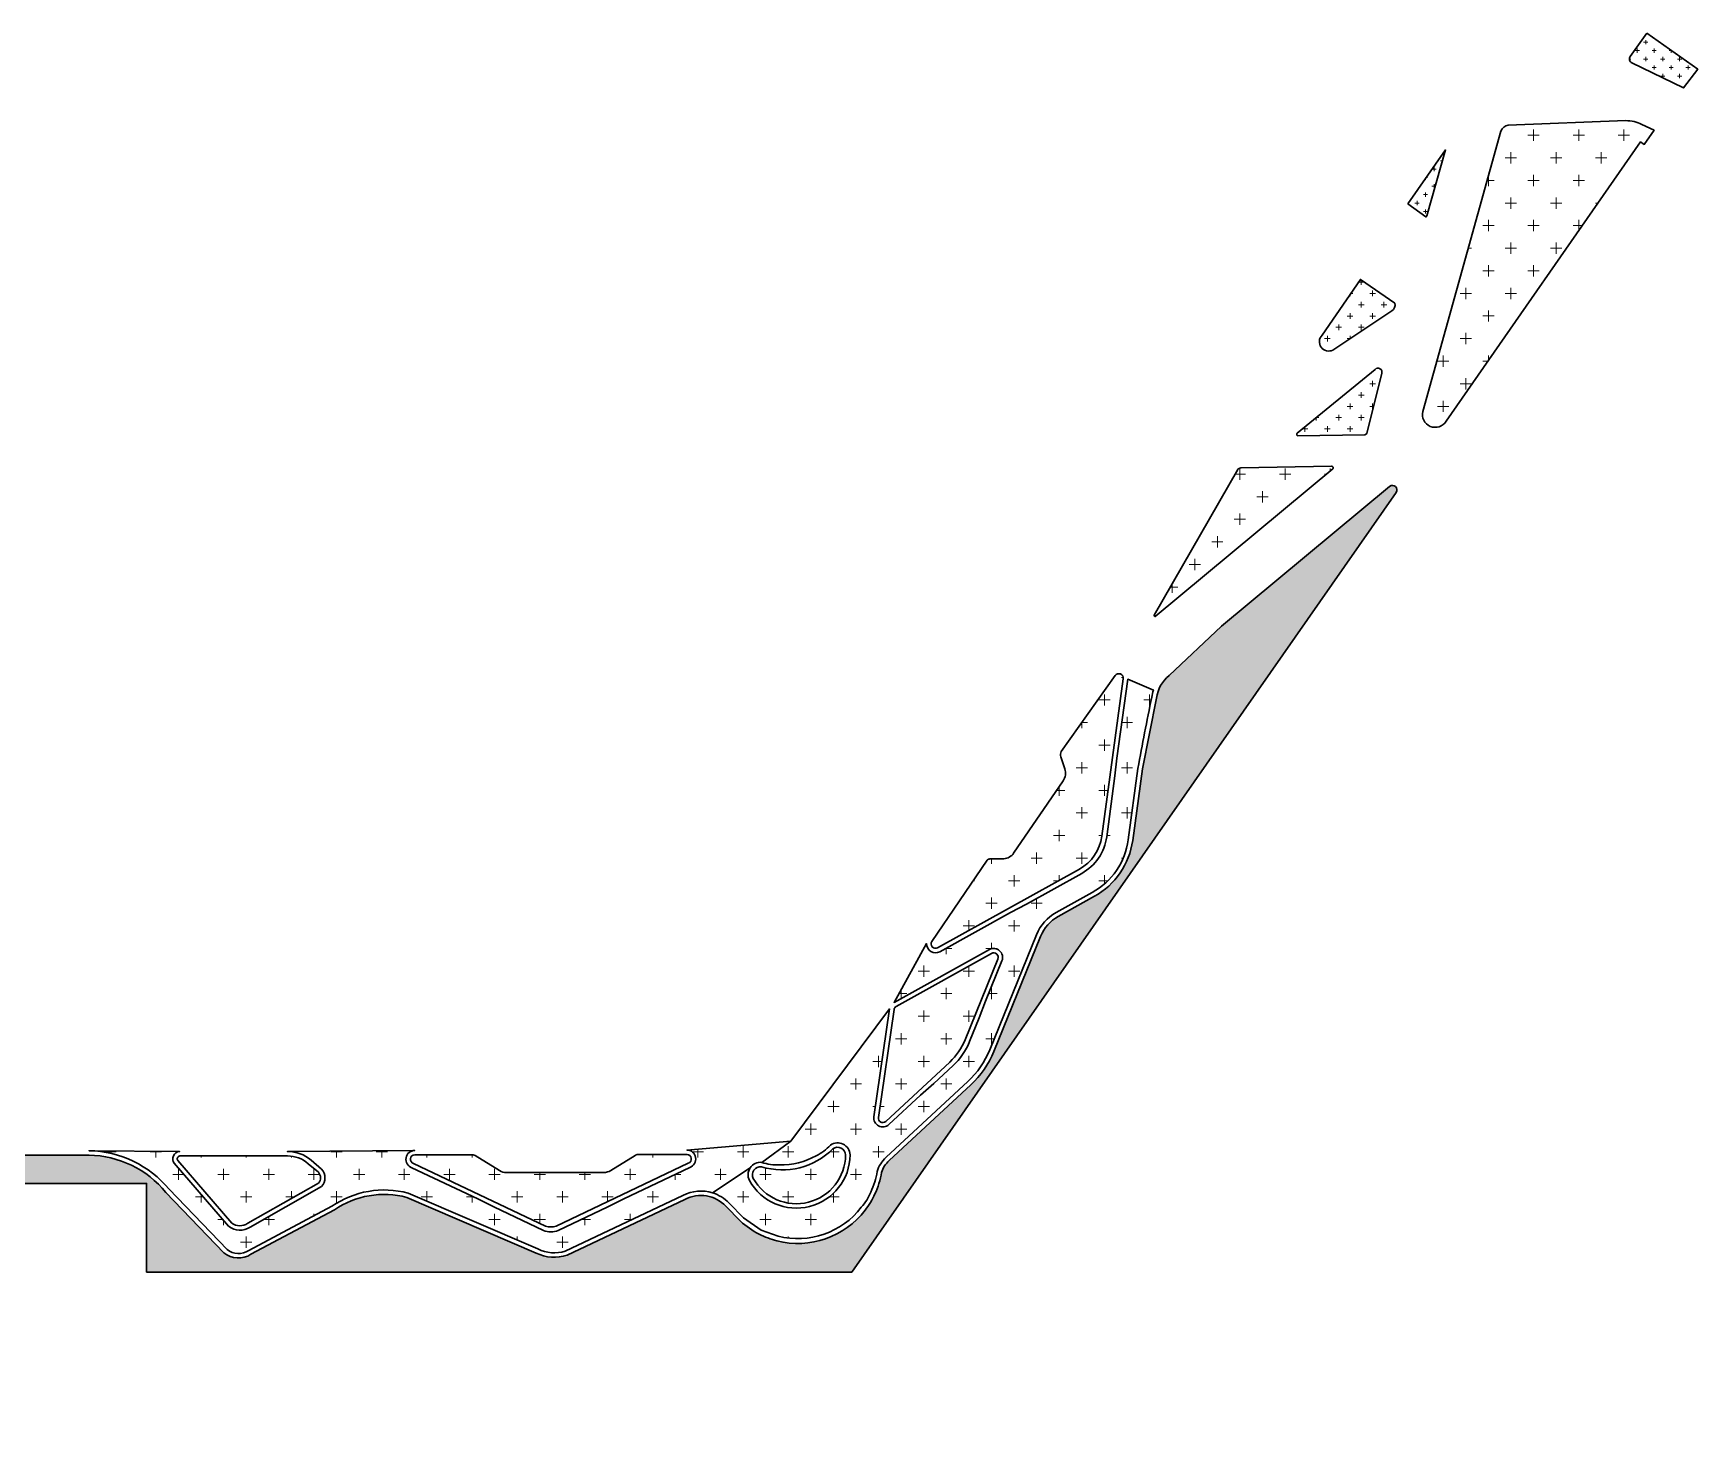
# Model space of a CAD drawing. Extents: x 833959 to 834488, y 817758 to 818392.
# Drawn here: x 834158.4 to 834345.6, y 818233.5 to 818391.9 of the extents above; entities that cross this region are included whole.
import ezdxf

# ---------------------------------------------------------------- set-up
doc = ezdxf.new("R2010")
doc.units = 0
doc.layers.add('000-helpline 24a', color=30, linetype='Continuous', lineweight=30, plot=False)
doc.layers.add('010-grass2-h 24a', color=4, linetype='Continuous', lineweight=15)
pattern_1 = [(0, (0, 0), (2.54, 2.54), [1.27, -3.81]), (90, (0.635, -0.635), (-2.54, 2.54), [1.27, -3.81])]
pattern_2 = [(0, (0, 0), (1.27, 1.27), [0.635, -1.905]), (90, (0.3175, -0.3175), (-1.27, 1.27), [0.635, -1.905])]
pattern_3 = [(0, (0, 0), (0.9524999999999999, 0.9524999999999999), [0.47625, -1.42875]), (90, (0.238125, -0.238125), (-0.9524999999999999, 0.9524999999999999), [0.47625, -1.42875])]

msp = doc.modelspace()

# ---------------------------------------------------------------- hatches: boundary and pattern name
at = {"layer": '010-grass2-h 24a'}
h = msp.add_hatch(dxfattribs=at)
h.set_pattern_fill('CROSS', color=256, scale=0.15)
h.set_pattern_definition(pattern_3)
edge = h.paths.add_edge_path()
edge.add_line((834339.8645229583, 818391.8514298579), (834338.0064752443, 818389.2558674904))
edge.add_arc((834338.4130398916, 818388.9648259334), 0.500000000348585, 144.4028084775537, 244.2612926874174)
edge.add_line((834338.1959060284, 818388.5144340089), (834344.008286617, 818385.7124753745))
edge.add_line((834344.008286617, 818385.7124753745), (834345.6007750641, 818387.8079294814))
edge.add_line((834345.6007750641, 818387.8079294814), (834339.8645229583, 818391.8514298579))
h = msp.add_hatch(dxfattribs=at)
h.set_pattern_fill('CROSS', color=256, scale=0.4)
h.set_pattern_definition(pattern_1)
edge = h.paths.add_edge_path()
edge.add_line((834317.3046219798, 818348.2374436744), (834339.1745437357, 818379.6452192842))
edge.add_line((834339.1745437357, 818379.6452192842), (834339.5859148761, 818379.3610059904))
edge.add_line((834339.5859148761, 818379.3610059904), (834340.6941556918, 818380.9524739113))
edge.add_line((834340.6941556918, 818380.9524739113), (834339.3197164999, 818381.6001833874))
edge.add_arc((834337.5110750251, 818378.0198180747), 4.011259123661516, 63.19912263421227, 89.9998678170374)
edge.add_line((834337.5110842792, 818382.0310771983), (834324.2903314927, 818381.5245098693))
edge.add_arc((834324.4658481812, 818380.4394656707), 1.099148316086097, 99.18857018353253, 157.4635691391761)
edge.add_line((834323.4506352041, 818380.8607371176), (834314.6800527298, 818349.3225534295))
edge.add_arc((834316.0745675234, 818348.9788897433), 1.436236832456014, 166.1559122176953, 328.9194781181157)
h = msp.add_hatch(dxfattribs=at)
h.set_pattern_fill('CROSS', color=256, scale=0.15)
h.set_pattern_definition(pattern_3)
edge = h.paths.add_edge_path()
edge.add_line((834313.0129909221, 818372.6833895325), (834315.013718654, 818371.228269126))
edge.add_arc((834315.0345932156, 818371.3325344613), 0.1063344133041561, 258.6787106560355, 357.4058807880749)
edge.add_line((834315.1408186594, 818371.3277217174), (834317.2478288698, 818378.7296872411))
edge.add_line((834317.2478288698, 818378.7296872411), (834313.0129909221, 818372.6833895325))
h = msp.add_hatch(dxfattribs=at)
h.set_pattern_fill('CROSS', color=256, scale=0.2)
h.set_pattern_definition(pattern_2)
edge = h.paths.add_edge_path()
edge.add_arc((834304.0997820712, 818357.1692572595), 1.048816298296475, 134.9561801610707, 296.5955297058492)
edge.add_line((834304.5693259301, 818356.2314170854), (834311.19200201, 818360.6438389128))
edge.add_arc((834310.8767910602, 818361.2554942021), 0.6880989287720697, 297.263900180312, 379.5932102424661)
edge.add_line((834311.5250471333, 818361.4862412489), (834307.6671612762, 818364.1727337058))
edge.add_line((834307.6671612762, 818364.1727337058), (834303.3587243665, 818357.9114493545))
h = msp.add_hatch(dxfattribs=at)
h.set_pattern_fill('CROSS', color=256, scale=0.2)
h.set_pattern_definition(pattern_2)
edge = h.paths.add_edge_path()
edge.add_line((834309.3103879379, 818354.0597686341), (834300.5454134046, 818346.8859711024))
edge.add_arc((834300.6993628953, 818346.7615818051), 0.1979220629228835, 141.0622146286294, 235.6744114533501)
edge.add_line((834300.5877556471, 818346.5981285544), (834308.1764171271, 818346.7099015656))
edge.add_arc((834308.1536321371, 818346.9490073739), 0.2401889742282563, 275.4434211082981, 347.5690296123048)
edge.add_line((834308.3881901363, 818346.8973035215), (834310.0592059996, 818353.6029264398))
edge.add_arc((834309.6358281432, 818353.7510818754), 0.4485519394245038, 340.7131865965531, 496.513385472926)
h = msp.add_hatch(dxfattribs=at)
h.set_pattern_fill('CROSS', color=256, scale=0.4)
h.set_pattern_definition(pattern_1)
edge = h.paths.add_edge_path()
edge.add_arc((834304.4281873129, 818342.9897752479), 0.1811245285963565, 319.6330753625713, 454.0969527927548)
edge.add_line((834304.4152469803, 818343.1704369279), (834294.208618132, 818342.9873847285))
edge.add_arc((834294.2773925818, 818342.4921372405), 0.4999999993357286, 97.90603635606695, 144.5599051857005)
edge.add_line((834293.8700314709, 818342.782062963), (834284.4850561232, 818326.4290374266))
edge.add_arc((834284.5741705954, 818326.3797444467), 0.1018390249978066, 151.0511648727263, 284.4999568467548)
edge.add_line((834284.5996689766, 818326.2811492158), (834304.5661883233, 818342.8724644812))
h = msp.add_hatch(dxfattribs=at)
h.set_pattern_fill('CROSS', color=256, scale=0.4)
h.set_pattern_definition(pattern_1)
edge = h.paths.add_edge_path()
edge.add_line((834029.8449646886, 818233.4768967805), (834024.8715511713, 818239.5025173265))
edge.add_arc((834025.6427813947, 818240.1390736424), 1.000000000386645, 88.766987384284, 219.5355093016261, ccw=False)
edge.add_arc((834025.9547991997, 818254.6357161809), 13.49999999957295, 268.7669873556069, 310.128216316327)
edge.add_arc((834025.9547991983, 818254.6357161817), 13.50000000113282, 310.1282163186313, 384.0374308603427)
edge.add_arc((834038.7407128295, 818260.3383833336), 0.4999999999480428, 70.5013571618959, 204.0374308786676, ccw=False)
edge.add_line((834038.907605095, 818260.8097080325), (834056.2091263186, 818254.6833792513))
edge.add_arc((834058.0449412358, 818259.8679509397), 5.500000000236773, 250.501357189475, 289.498642810525)
edge.add_line((834059.880756153, 818254.6833792513), (834074.8923222951, 818260.0068949483))
edge.add_arc((834076.455230129, 818251.939942941), 8.216957806029944, 67.068929328955, 100.96475776398199, ccw=False)
edge.add_line((834079.6567494825, 818259.5075495252), (834088.971583007, 818254.5675480759))
edge.add_arc((834090.3858725476, 818256.6815007793), 2.543425040570094, 236.2164442042908, 309.2260105395089)
edge.add_line((834091.9942863167, 818254.7112175296), (834098.5406659468, 818261.5086095979))
edge.add_arc((834107.3914393007, 818254.2796471124), 11.42777701832506, 91.03643489825839, 140.7594062061569, ccw=False)
edge.add_line((834107.1847312136, 818265.7055544876), (834164.680451119, 818265.7014764573))
edge.add_arc((834164.4745371011, 818254.2671198415), 11.43621055241538, 39.29236611460499, 88.96830845476228, ccw=False)
edge.add_line((834173.32530169, 818261.5094176808), (834179.851815547, 818254.7277486919))
edge.add_arc((834181.4849805793, 818256.6662802595), 2.534784539451536, 229.8866887362134, 303.8448476745726)
edge.add_line((834182.8967184093, 818254.5610180523), (834192.2866589514, 818259.5440294315))
edge.add_arc((834197.879530858, 818251.424019086), 9.85975578683327, 75.0549336245312, 124.55815552873861, ccw=False)
edge.add_line((834200.4222911125, 818260.9502541483), (834214.9618145943, 818254.6891610489))
edge.add_arc((834216.9989285961, 818258.8260196189), 4.61122893433927, 243.7829734333485, 288.3710249336799)
edge.add_line((834218.4522456548, 818254.4497995819), (834231.707064538, 818260.7306247375))
edge.add_arc((834233.4912129175, 818257.2474776226), 3.913502173721838, 44.03191534731741, 117.1225728327484, ccw=False)
edge.add_line((834236.3048360465, 818259.9675923538), (834237.946247731, 818258.2795160682))
edge.add_arc((834244.395822267, 818265.3114280957), 9.541739802512035, 227.4733735429055, 242.8897443885596)
edge.add_arc((834244.3958222658, 818265.3114280875), 9.54173979469279, 242.8897443731052, 255.741329559467)
edge.add_arc((834244.3958222718, 818265.3114281024), 9.54173981062725, 255.7413295462749, 322.5363842367124)
edge.add_arc((834244.3958222738, 818265.3114281015), 9.541739808372938, 322.5363842339229, 335.3879694025172)
edge.add_arc((834244.395822268, 818265.3114281037), 9.541739814573818, 335.3879694049987, 350.6072872195834)
edge.add_arc((834256.5806554562, 818262.9114331561), 2.896347403867061, 131.2102348684112, 163.0833795037451, ccw=False)
edge.add_line((834254.6724726938, 818265.0903472961), (834263.8565088882, 818273.601528673))
edge.add_arc((834256.7181805293, 818281.3018058263), 10.49999999983879, 312.831203541357, 337.9163868600131)
edge.add_line((834266.4478605753, 818277.3542336357), (834271.7014981116, 818290.3030056497))
edge.add_arc((834275.8713609881, 818288.6111889967), 4.499999999606506, 119.0355548268758, 157.9163868594816, ccw=False)
edge.add_line((834273.6872757685, 818292.5456231047), (834277.7577037837, 818294.8052013369))
edge.add_arc((834273.6322094793, 818302.2369102079), 8.49999999994418, 299.0355548289861, 352.2535197091948)
edge.add_line((834282.0546400049, 818301.0911946926), (834283.1477658562, 818309.12702594))
edge.add_line((834283.1477658562, 818309.12702594), (834284.7363287975, 818317.0954621569))
edge.add_arc((834288.6998255145, 818316.5563019147), 3.999999998979773, 129.7251176475759, 172.2535197113024, ccw=False)
edge.add_line((834286.1434053157, 818319.6327797319), (834292.0612886555, 818325.2003792811))
edge.add_line((834292.0612886555, 818325.2003792811), (834310.9537674751, 818340.8992132536))
edge.add_arc((834311.2733200002, 818340.5146535265), 0.500000000025593, -34.83494258266569, 129.7251176657481, ccw=False)
edge.add_line((834311.6837204997, 818340.2290464015), (834250.4615422995, 818252.5569976089))
edge.add_line((834250.4615422995, 818252.5569976089), (834171.1621109705, 818252.5503750204))
edge.add_line((834171.1621109705, 818252.5503750204), (834171.161278361, 818262.5201102094))
edge.add_line((834171.161278361, 818262.5201102094), (834100.1816400527, 818262.514212983))
edge.add_line((834100.1816400527, 818262.514212983), (834100.182474111, 818252.4753998092))
edge.add_line((834100.182474111, 818252.4753998092), (834045.0994280535, 818252.4462227132))
edge.add_line((834045.0994280535, 818252.4462227132), (834029.8449646886, 818233.4768967805))
h = msp.add_hatch(dxfattribs=at)
h.set_pattern_fill('CROSS', color=256, scale=0.4)
h.set_pattern_definition(pattern_1)
edge = h.paths.add_edge_path()
edge.add_line((834243.6240396504, 818267.2819590607), (834254.7241932283, 818282.1394316284))
edge.add_line((834254.7241932283, 818282.1394316284), (834252.9576907185, 818270.0126645468))
edge.add_arc((834253.9472468093, 818269.8685162091), 1.00000000005074, 171.7120355668753, 312.8312035375671)
edge.add_line((834254.6270876053, 818269.1351564801), (834258.2001496145, 818272.4474645127))
edge.add_line((834258.2001496145, 818272.4474645127), (834259.7006255954, 818273.7715148187))
edge.add_line((834259.7006255954, 818273.7715148187), (834261.8509785397, 818275.7649398732))
edge.add_arc((834256.7181805283, 818281.3018058271), 7.550000001097518, 312.8312035429798, 337.9163868571453)
edge.add_line((834263.7142838005, 818278.4633134416), (834264.8055090642, 818281.1528836789))
edge.add_line((834264.8055090642, 818281.1528836789), (834265.5110957669, 818283.0249540312))
edge.add_line((834265.5110957669, 818283.0249540312), (834267.3549465328, 818287.5671970239))
edge.add_arc((834266.4283103378, 818287.9431562802), 1.000000000078445, 337.9163868577393, 479.0355548292534)
edge.add_line((834265.9429580667, 818288.817474971), (834255.2283970478, 818282.8696019814))
edge.add_line((834255.2283970478, 818282.8696019814), (834258.880173184, 818289.4860109389))
edge.add_arc((834259.8788296741, 818289.4533438218), 0.9991906353620743, 178.1264620949613, 299.0643945238416)
edge.add_line((834260.3642287869, 818288.5799769874), (834268.3332913736, 818293.0037673812))
edge.add_line((834268.3332913736, 818293.0037673812), (834270.1054893788, 818293.9313556231))
edge.add_line((834270.1054893788, 818293.9313556231), (834276.325914584, 818297.3844414746))
edge.add_arc((834273.6322094795, 818302.236910208), 5.549999999926261, 299.035554828278, 352.2535197080692)
edge.add_line((834279.1315611755, 818301.4888253715), (834280.0665481419, 818308.3621396117))
edge.add_line((834280.0665481419, 818308.3621396117), (834280.287291544, 818310.3500278397))
edge.add_line((834280.287291544, 818310.3500278397), (834281.4918586317, 818319.205090439))
edge.add_line((834281.4918586317, 818319.205090439), (834284.38306701, 818317.9952672292))
edge.add_arc((834288.6248724154, 818316.5807663528), 4.471434426113482, 161.5581739271397, 172.0009997391164)
edge.add_arc((834603.9401394356, 818251.3808467552), 326.4479539650281, 168.3676270993399, 169.7991755633605)
edge.add_line((834282.6523287666, 818309.1944209703), (834281.5595564101, 818301.1582899059))
edge.add_arc((834273.6306213199, 818302.2373510202), 8.00202377858498, 299.0463073066669, 352.25013900444316, ccw=False)
edge.add_line((834277.515734638, 818295.2417610481), (834273.4453066227, 818292.9821828159))
edge.add_arc((834275.8720679791, 818288.6105893616), 5.000000001041204, 119.0355548341806, 157.9163868548009)
edge.add_line((834271.238887004, 818290.4903856437), (834265.9852494677, 818277.5416136297))
edge.add_arc((834256.7188875207, 818281.3012061912), 9.999999998014212, 312.83120353808135, 337.916386861377, ccw=False)
edge.add_line((834263.5172954799, 818273.9676089033), (834254.3326086663, 818265.4570794092))
edge.add_arc((834256.5786003328, 818262.9123864432), 3.394103837114042, 131.4322014631707, 163.6735860236925)
edge.add_arc((834244.3958222781, 818265.3114281), 9.04173980384982, 335.3879693998253, 350.8043402464454, ccw=False)
edge.add_arc((834246.8415484366, 818264.0210710439), 6.282715108382864, 318.30630972865185, 336.79755033889256, ccw=False)
edge.add_arc((834244.3958222719, 818265.3114281021), 8.991739810238471, 255.7413295450583, 322.53638423950383, ccw=False)
edge.add_line((834242.1811570986, 818256.596690987), (834240.2754630768, 818257.2630929387))
edge.add_line((834240.2754630768, 818257.2630929387), (834238.2842141117, 818258.6479977169))
edge.add_line((834238.2842141117, 818258.6479977169), (834236.6643124189, 818260.3151218314))
edge.add_arc((834233.491810757, 818257.2482209462), 4.412555703284198, 44.03037171354114, 72.6730848151505)
edge.add_line((834234.8059728713, 818261.4605392831), (834239.046081466, 818264.2850168113))
edge.add_arc((834240.2065422464, 818263.4867344784), 1.408518337079744, 145.4758717004275, 206.7712218274212)
edge.add_arc((834244.2318929367, 818265.7837914939), 6.041739810979334, 209.0260386301925, 359.5541451867227)
edge.add_arc((834248.8794996212, 818265.689173248), 1.394762817587562, 1.955919925701731, 125.4233809757092)
edge.add_arc((834244.0673286172, 818270.5756253824), 5.485574930889054, 295.84638416515145, 316.87535488535985, ccw=False)
edge.add_arc((834242.6351118772, 818272.1398703275), 7.542196760644406, 267.70098673469977, 300.4625608625151, ccw=False)
edge.add_arc((834242.1026890586, 818270.0604429661), 5.461538239971963, 251.2746278807698, 272.41223510372436, ccw=False)
edge.add_line((834240.3493582782, 818264.8879937279), (834243.6240396504, 818267.2819590607))
h = msp.add_hatch(dxfattribs=at)
h.set_pattern_fill('CROSS', color=256, scale=0.4)
h.set_pattern_definition(pattern_1)
edge = h.paths.add_edge_path()
edge.add_line((834278.5865803767, 818301.5629599048), (834280.9957145521, 818319.2730851035))
edge.add_arc((834280.500277422, 818319.3404801104), 0.5000000368344002, 352.253522991862, 504.546878723202)
edge.add_line((834280.0929822071, 818319.6304984626), (834274.0186507079, 818311.0888918163))
edge.add_arc((834274.9103465806, 818310.7076595663), 0.9697729413369517, 156.851539370341, 193.2866808388605)
edge.add_line((834273.9665322065, 818310.4847829521), (834274.4230522694, 818309.1334868837))
edge.add_arc((834273.0019597381, 818308.6533868768), 1.499999999712963, -35.44009483923497, 18.666956931453115, ccw=False)
edge.add_line((834274.224043072, 818307.7836097076), (834268.6672104938, 818299.6543536485))
edge.add_arc((834267.4397937531, 818300.5160833199), 1.499709932598258, 274.5313653050086, 324.92854589528935, ccw=False)
edge.add_line((834267.5582780727, 818299.0210611301), (834266.0042293761, 818299.0049749883))
edge.add_arc((834265.9736869272, 818298.6505284376), 0.3557600293682054, 85.07502224333436, 145.191768471182)
edge.add_line((834265.6815840333, 818298.8536074809), (834259.4656712234, 818289.7374650135))
edge.add_arc((834259.8781695914, 818289.4548957092), 0.5000003154136318, 145.5881076625448, 299.0355262078996)
edge.add_line((834260.1208456616, 818289.017735967), (834276.0589708348, 818297.8653167544))
edge.add_arc((834273.6441544766, 818302.2287449288), 4.987067623082778, 298.9610989057389, 352.3279756286976)
h = msp.add_hatch(dxfattribs=at)
h.set_pattern_fill('CROSS', color=256, scale=0.4)
h.set_pattern_definition(pattern_1)
edge = h.paths.add_edge_path()
edge.add_line((834266.1849272125, 818288.3809152597), (834255.4703661937, 818282.4330422701))
edge.add_arc((834255.7130423286, 818281.9958829251), 0.4999999993975609, 119.0355547845278, 171.7120356025021)
edge.add_line((834255.2182642838, 818282.0679570936), (834253.4517617741, 818269.9411900121))
edge.add_arc((834253.9465398196, 818269.8691158432), 0.5000000000913601, 171.7120355612364, 312.8312035424587)
edge.add_line((834254.2864602177, 818269.5024359787), (834261.477066102, 818276.1682877241))
edge.add_arc((834256.718180528, 818281.3018058273), 7.000000001527325, 312.8312035441113, 337.9163868558322)
edge.add_line((834263.2046338933, 818278.6700910325), (834266.8909214454, 818287.7557762862))
edge.add_arc((834266.4276033489, 818287.9437559152), 0.4999999995146508, 337.9163867397741, 479.0355549503898)
h = msp.add_hatch(dxfattribs=at)
h.set_pattern_fill('CROSS', color=256, scale=0.4)
h.set_pattern_definition(pattern_1)
edge = h.paths.add_edge_path()
edge.add_arc((834233.4910395305, 818257.2485912173), 4.412432005088321, 72.66209288849421, 117.1271612755778)
edge.add_line((834231.4791167434, 818261.1756413697), (834218.2433596095, 818254.9031774902))
edge.add_arc((834217.0055624899, 818258.8538263934), 4.140020346009421, 243.5306690263771, 287.39655053662284, ccw=False)
edge.add_line((834215.1602779503, 818255.1477916616), (834200.5569688192, 818261.4366476898))
edge.add_arc((834197.8938408875, 818251.3745392001), 10.40856751138885, 75.17549626021798, 124.5105661860596)
edge.add_line((834191.9967815272, 818259.9514249135), (834182.6384440863, 818254.9900130801))
edge.add_arc((834181.4824377075, 818256.6750160926), 2.043425041474603, 231.5610828491177, 304.45230313133186, ccw=False)
edge.add_line((834180.2120813361, 818255.074459755), (834173.6855674795, 818261.8561287434))
edge.add_arc((834164.4765382939, 818254.2755188278), 11.9277770448911, 39.46023648720063, 88.97758205341557)
edge.add_line((834164.6893729252, 818266.2013968523), (834174.8669758777, 818266.1068149556))
edge.add_arc((834174.9341101148, 818265.2740388614), 0.8354777249433935, 94.60893184099541, 216.2312653489064)
edge.add_line((834174.2601821102, 818264.7802331571), (834180.3806511549, 818257.7000729161))
edge.add_arc((834181.6510075262, 818259.3006292528), 2.043425040717148, 231.5610828354402, 304.4523031461047)
edge.add_line((834182.807013905, 818257.6156262412), (834190.8257723405, 818262.1602113418))
edge.add_arc((834189.7782899346, 818263.1464545518), 1.438712987367826, 316.7247594891265, 403.2593619237545)
edge.add_line((834190.8260456214, 818264.1324074314), (834189.6546883254, 818265.1186678061))
edge.add_arc((834187.0714866348, 818262.2323304452), 3.873483488465032, 48.17223148509271, 91.0736603999202)
edge.add_line((834186.998906028, 818266.1051338731), (834201.3224287415, 818266.2289249672))
edge.add_arc((834201.3234882242, 818265.2289255285), 1.000000000013675, 90.06070389790365, 251.1080007138979)
edge.add_line((834200.9997029194, 818264.2827949475), (834208.4050839779, 818260.7745821883))
edge.add_line((834208.4050839779, 818260.7745821883), (834210.1953800595, 818259.8700675209))
edge.add_line((834210.1953800595, 818259.8700675209), (834215.7884475935, 818257.2217377155))
edge.add_arc((834216.6192020862, 818259.6267178461), 2.544421831360749, 250.9435049531324, 289.0599024004517)
edge.add_line((834217.4500996006, 818257.2217871244), (834223.0461409347, 818259.8879406869))
edge.add_line((834223.0461409347, 818259.8879406869), (834224.8358320715, 818260.796887381))
edge.add_line((834224.8358320715, 818260.796887381), (834232.2422725823, 818264.3274053329))
edge.add_arc((834231.9184872773, 818265.273535914), 1.000000000067685, 288.8919992902532, 450.060702163684)
edge.add_line((834231.9174278249, 818266.2735353527), (834243.6240396504, 818267.2819590607))
edge.add_line((834243.6240396504, 818267.2819590607), (834240.3493582782, 818264.8879937279))
edge.add_arc((834240.2065422457, 818263.4867344778), 1.408518336835413, 84.18052154105979, 145.4758716648164)
edge.add_line((834239.046081466, 818264.2850168113), (834234.8059728713, 818261.4605392831))
h = msp.add_hatch(dxfattribs=at)
h.set_pattern_fill('CROSS', color=256, scale=0.4)
h.set_pattern_definition(pattern_1)
edge = h.paths.add_edge_path()
edge.add_arc((834244.2318929369, 818265.7837914936), 5.54173981077694, 209.1367100355893, 359.4361113518837, ccw=False)
edge.add_arc((834240.2065422457, 818263.4867344785), 0.9085183362593273, 83.61088053160393, 206.2051219002724, ccw=False)
edge.add_arc((834242.6351118778, 818272.1398703258), 8.09219675899819, 253.2845375608655, 314.9196072482352)
edge.add_arc((834248.8794996212, 818265.6891732479), 0.89476281751247, 2.5672960115106207, 126.35273581432281, ccw=False)
h = msp.add_hatch(dxfattribs=at)
h.set_pattern_fill('CROSS', color=256, scale=0.4)
h.set_pattern_definition(pattern_1)
edge = h.paths.add_edge_path()
edge.add_arc((834187.0714866355, 818262.2323304468), 3.373483486762732, 48.04836937083451, 91.1510490709465, ccw=False)
edge.add_line((834189.3266704722, 818264.7412219746), (834190.4794341871, 818263.7706170386))
edge.add_arc((834189.7782899346, 818263.146454552), 0.938712987261303, -39.14269757145081, 41.67565281968939, ccw=False)
edge.add_line((834190.5063333897, 818262.5538882687), (834182.5405223299, 818258.0393107878))
edge.add_arc((834181.6510075261, 818259.3006292528), 1.543425040702199, 233.18159544102178, 305.19249233619166, ccw=False)
edge.add_line((834180.7260625659, 818258.0650574513), (834174.6545634872, 818265.0885692223))
edge.add_arc((834174.9341101148, 818265.2740388614), 0.3354777251581587, 97.28090601701359, 213.5629150542752, ccw=False)
edge.add_line((834174.8915936641, 818265.6068115397), (834187.0037192733, 818265.6051332012))
h = msp.add_hatch(dxfattribs=at)
h.set_pattern_fill('CROSS', color=256, scale=0.4)
h.set_pattern_definition(pattern_1)
edge = h.paths.add_edge_path()
edge.add_arc((834201.3227812448, 818265.2295251689), 0.500000009215207, 90.05382455228684, 251.1079998364443)
edge.add_line((834201.1608885821, 818264.7564598721), (834216.0238211867, 818257.7188285236))
edge.add_arc((834216.6195487257, 818259.7261736987), 2.093878208567161, 253.4704887914818, 286.4798709273545)
edge.add_line((834217.2135369048, 818257.7183131468), (834232.0796729396, 818264.8010702574))
edge.add_arc((834231.9177802873, 818265.274135548), 0.500000000032374, 288.8919992691611, 450.0607021303193)
edge.add_line((834231.9172505614, 818265.7741352675), (834226.328422356, 818265.7596480402))
edge.add_arc((834226.4372127049, 818265.0890482606), 0.6793669143981416, 99.21472603879967, 119.7273762061404)
edge.add_line((834226.1003325545, 818265.6790068767), (834223.3686259603, 818263.9774023758))
edge.add_arc((834222.5755429153, 818265.2505949326), 1.500000001018603, 270.06070217030225, 301.91914812324853, ccw=False)
edge.add_line((834222.5771320941, 818263.7505957733), (834211.628376243, 818263.7389960813))
edge.add_arc((834211.6267870648, 818265.2389952401), 1.500000000612263, 238.08085186122162, 270.06070214808744, ccw=False)
edge.add_line((834210.8337040197, 818263.9658026838), (834208.1148648298, 818265.6593919633))
edge.add_arc((834207.8348691096, 818265.1997528966), 0.5382059782357735, 58.65171794100718, 86.18222244496452)
edge.add_line((834207.870704743, 818265.7367645188), (834201.322311537, 818265.7295249575))

# ---------------------------------------------------------------- linework, layer by layer
at = {"layer": '000-helpline 24a', "color": 6}
for points in [[(834339.8645229583, 818391.8514298579), (834338.0064752443, 818389.2558674904, 0.465556129027233), (834338.1959060284, 818388.5144340089), (834344.008286617, 818385.7124753745), (834345.6007750641, 818387.8079294814)], [(834317.3046219798, 818348.2374436744), (834339.1745437357, 818379.6452192842), (834339.5859148761, 818379.3610059904), (834340.6941556918, 818380.9524739113), (834339.3197164999, 818381.6001833874, 0.1174762977408578), (834337.5110842792, 818382.0310771983), (834324.2903314927, 818381.5245098693, 0.2598981452548837), (834323.4506352041, 818380.8607371176), (834314.6800527298, 818349.3225534295, 0.8598591445087159)], [(834303.3587243665, 818357.9114493545, 0.8513628078742119), (834304.5693259301, 818356.2314170854), (834311.19200201, 818360.6438389128, 0.3755233090902172), (834311.5250471333, 818361.4862412489), (834307.6671612762, 818364.1727337058)], [(834309.3103879379, 818354.0597686341), (834300.5454134046, 818346.8859711024, 0.4379923127716233), (834300.5877556471, 818346.5981285544), (834308.1764171271, 818346.7099015656, 0.3255257360485947), (834308.3881901363, 818346.8973035215), (834310.0592059996, 818353.6029264398, 0.8083415733438314)], [(834304.5661883233, 818342.8724644812, 0.6648002369066696), (834304.4152469803, 818343.1704369279), (834294.208618132, 818342.9873847285, 0.206425169567604), (834293.8700314709, 818342.782062963), (834284.4850561232, 818326.4290374266, 0.6584322973535284), (834284.5996689766, 818326.2811492158)], [(834243.6240396504, 818267.2819590607), (834254.7241932283, 818282.1394316284), (834252.9576907185, 818270.0126645468, 0.7075100893898997), (834254.6270876053, 818269.1351564801), (834258.2001496145, 818272.4474645127), (834259.7006255954, 818273.7715148187), (834261.8509785397, 818275.7649398732, 0.1098939673515963), (834263.7142838005, 818278.4633134416), (834264.8055090642, 818281.1528836789), (834265.5110957669, 818283.0249540312), (834267.3549465328, 818287.5671970239, 0.7075100893952839), (834265.9429580667, 818288.817474971), (834255.2283970478, 818282.8696019814), (834258.880173184, 818289.4860109389, 0.5828198930972442), (834260.3642287869, 818288.5799769874), (834268.3332913736, 818293.0037673812), (834270.1054893788, 818293.9313556231), (834276.325914584, 818297.3844414746, 0.2364727513616983), (834279.1315611755, 818301.4888253715), (834280.0665481419, 818308.3621396117), (834280.287291544, 818310.3500278397), (834281.4918586317, 818319.205090439), (834284.38306701, 818317.9952672292, 0.04559698404796905), (834284.196942824, 818317.202992486, 0.006246389762120066), (834282.6523287666, 818309.1944209703), (834281.5595564101, 818301.1582899059, -0.2364076362584426), (834277.515734638, 818295.2417610481), (834273.4453066227, 818292.9821828159, 0.1712961535957198), (834271.238887004, 818290.4903856437), (834265.9852494677, 818277.5416136297, -0.1098939673926106), (834263.5172954799, 818273.9676089033), (834254.3326086663, 818265.4570794092, 0.141615036228286), (834253.321361019, 818263.866500121, -0.06736824736241005), (834252.616108095, 818261.5457993652, -0.0808587919173632), (834251.5329236609, 818259.8421348591, -0.2999908578022232), (834242.1811570986, 818256.596690987), (834240.2754630768, 818257.2630929387), (834238.2842141117, 818258.6479977169), (834236.6643124189, 818260.3151218314, 0.1256321925816609), (834234.8059728713, 818261.4605392831), (834239.046081466, 818264.2850168113, 0.2740162741229368), (834238.9489999337, 818262.8522967452, 0.7709945289489276), (834250.2734498234, 818265.7367773575, 0.5977024714871654), (834248.0710759038, 818266.8257533862, -0.09201456906196925), (834246.458818852, 818265.6387937284, -0.1439310593463088), (834242.332559787, 818264.6037443859, -0.09249261945626433), (834240.3493582782, 818264.8879937279)], [(834278.5865803767, 818301.5629599048), (834280.9957145521, 818319.2730851035, 0.7833490218045268), (834280.0929822071, 818319.6304984626), (834274.0186507079, 818311.0888918163, 0.1603313201165941), (834273.9665322065, 818310.4847829521), (834274.4230522694, 818309.1334868837, -0.2405728386957267), (834274.224043072, 818307.7836097076), (834268.6672104938, 818299.6543536485, -0.2235135662790265), (834267.5582780727, 818299.0210611301), (834266.0042293761, 818299.0049749883, 0.2684952419103511), (834265.6815840333, 818298.8536074809), (834259.4656712234, 818289.7374650135, 0.7915068114473246), (834260.1208456616, 818289.017735967), (834276.0589708348, 818297.8653167544, 0.2371589410160219)], [(834266.1849272125, 818288.3809152597), (834255.4703661937, 818282.4330422701, 0.2339793508789809), (834255.2182642838, 818282.0679570936), (834253.4517617741, 818269.9411900121, 0.707510089458848), (834254.2864602177, 818269.5024359787), (834261.477066102, 818276.1682877241, 0.1098939673404433), (834263.2046338933, 818278.6700910325), (834266.8909214454, 818287.7557762862, 0.7075100908515894)], [(834234.8059728713, 818261.4605392831, 0.1964870590190242), (834231.4791167434, 818261.1756413697), (834218.2433596095, 818254.9031774902, -0.1937730647239001), (834215.1602779503, 818255.1477916616), (834200.5569688192, 818261.4366476898, 0.2186527110843784), (834191.9967815272, 818259.9514249135), (834182.6384440863, 818254.9900130801, -0.3292243781024848), (834180.2120813361, 818255.074459755), (834173.6855674795, 818261.8561287434, 0.2194862075434685), (834164.6893729252, 818266.2013968523), (834174.8669758777, 818266.1068149556, 0.5868275141306952), (834174.2601821102, 818264.7802331571), (834180.3806511549, 818257.7000729161, 0.3292243782362844), (834182.807013905, 818257.6156262412), (834190.8257723405, 818262.1602113418, 0.3966075475112698), (834190.8260456214, 818264.1324074314), (834189.6546883254, 818265.1186678061, 0.1894103679840411), (834186.998906028, 818266.1051338731), (834201.3224287415, 818266.2289249672, 0.8469168222729694), (834200.9997029194, 818264.2827949475), (834208.4050839779, 818260.7745821883), (834210.1953800595, 818259.8700675209), (834215.7884475935, 818257.2217377155, 0.1678647556045807), (834217.4500996006, 818257.2217871244), (834223.0461409347, 818259.8879406869), (834224.8358320715, 818260.796887381), (834232.2422725823, 818264.3274053329, 0.8478269257911298), (834231.9174278249, 818266.2735353527), (834243.6240396504, 818267.2819590607), (834240.3493582782, 818264.8879937279, 0.2740162741076099), (834239.046081466, 818264.2850168113)], [(834249.7733643652, 818265.7292521584, -0.7694046437212331), (834239.3914024251, 818263.0855454454, -0.5925428913234245), (834240.3076423593, 818264.3896100704, 0.2756105278941379), (834248.3491247421, 818266.4098000495, -0.5995871416324681)], [(834187.0037192733, 818265.6051332012, -0.1903201455081351), (834189.3266704722, 818264.7412219746), (834190.4794341871, 818263.7706170386, -0.3680192705996556), (834190.5063333897, 818262.5538882687), (834182.5405223299, 818258.0393107878, -0.3249722633557982), (834180.7260625659, 818258.0650574513), (834174.6545634872, 818265.0885692223, -0.5559187272965574), (834174.8915936641, 818265.6068115397)], [(834201.322311537, 818265.7295249575, 0.8469683639961787), (834201.1608885821, 818264.7564598721), (834216.0238211867, 818257.7188285236, 0.1450348976467675), (834217.2135369048, 818257.7183131468), (834232.0796729396, 818264.8010702574, 0.8478269257153389), (834231.9172505614, 818265.7741352675), (834226.328422356, 818265.7596480402, 0.08974308831829712), (834226.1003325545, 818265.6790068767), (834223.3686259603, 818263.9774023758, -0.1399110436677101), (834222.5771320941, 818263.7505957733), (834211.628376243, 818263.7389960813, -0.1404511795240755), (834210.8337040197, 818263.9658026838), (834208.1148648298, 818265.6593919633, 0.1207056361546394), (834207.870704743, 818265.7367645188)]]:
    msp.add_lwpolyline(points, format="xyb", close=True, dxfattribs=at)
at = {"layer": '000-helpline 24a', "color": 6, "elevation": 4.727152866860964e-09}
msp.add_lwpolyline([(834313.0129909221, 818372.6833895325), (834315.013718654, 818371.228269126, 0.4595636589772182), (834315.1408186594, 818371.3277217174), (834317.2478288698, 818378.7296872411)], format="xyb", close=True, dxfattribs=at)
at = {"layer": '000-helpline 24a', "color": 6}
msp.add_lwpolyline([(834107.1847312136, 818265.7055544876), (834164.680451119, 818265.7014764573, -0.2202116637940533), (834173.32530169, 818261.5094176808), (834179.851815547, 818254.7277486919, 0.3343923268075187), (834182.8967184093, 818254.5610180523), (834192.2866589514, 818259.5440294315, -0.2194216135298213), (834200.4222911125, 818260.9502541483), (834214.9618145943, 818254.6891610489, 0.1970444500866794), (834218.4522456548, 818254.4497995819), (834231.707064538, 818260.7306247375, -0.3301891845278931), (834236.3048360465, 818259.9675923538), (834237.946247731, 818258.2795160682, 0.06736824735767045), (834240.0476109548, 818256.8180273137, 0.05613446905013789), (834242.0456921195, 818256.0636344801, 0.2999908577793338), (834251.9694805281, 818259.5075932299, 0.05613446897242231), (834253.0706824355, 818261.3375635159, 0.06650458891004492), (834253.8096352746, 818263.7542115594, -0.1399764348062845), (834254.6724726938, 818265.0903472961), (834263.8565088882, 818273.601528673, 0.1098939673700672), (834266.4478605753, 818277.3542336357), (834271.7014981116, 818290.3030056497, -0.1712961536525371), (834273.6872757685, 818292.5456231047), (834277.7577037837, 818294.8052013369, 0.236472751366968), (834282.0546400049, 818301.0911946926), (834283.1477658562, 818309.12702594), (834284.7363287975, 818317.0954621569, -0.1877248558762964), (834286.1434053157, 818319.6327797319), (834292.0612886555, 818325.2003792811), (834310.9537674751, 818340.8992132536, -0.8735862265679941), (834311.6837204997, 818340.2290464015), (834250.4615422995, 818252.5569976089), (834171.1621109705, 818252.5503750204), (834171.161278361, 818262.5201102094), (834100.1816400527, 818262.514212983)], format="xyb", dxfattribs=at)

doc.saveas('drawing.dxf')
